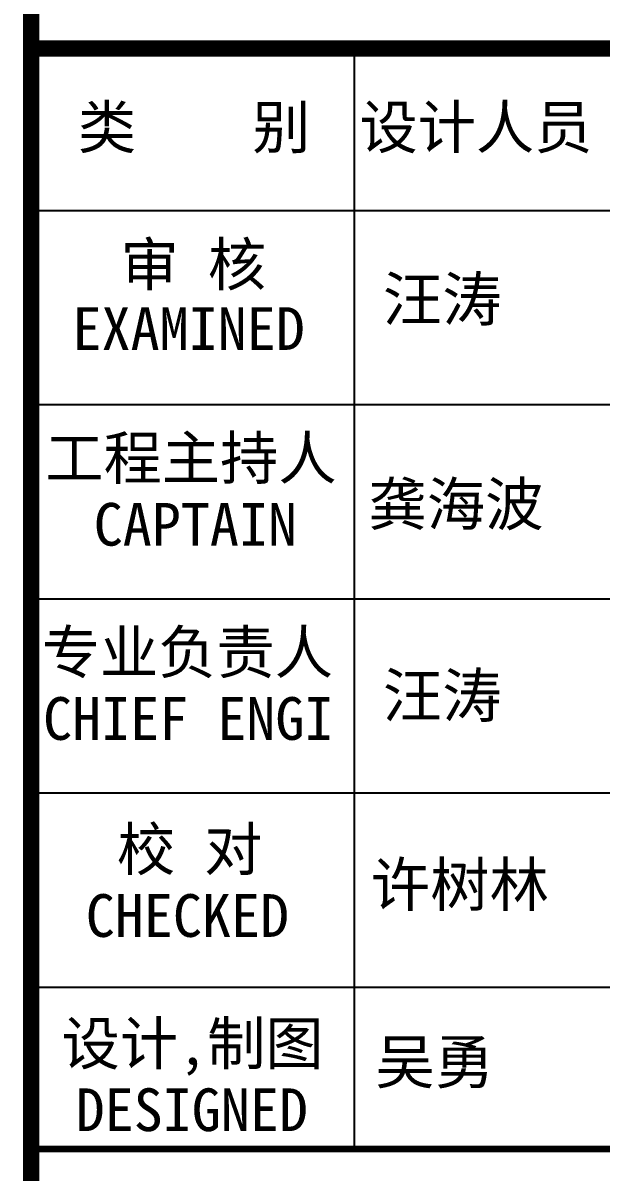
# Model space of a CAD drawing. Extents: x 1036631 to 1215829, y 649019 to 896649.
# Drawn here: x 1208999 to 1212488, y 808891 to 815821 of the extents above; entities that cross this region are included whole.
import ezdxf

# ---------------------------------------------------------------- set-up
doc = ezdxf.new("R2010")
doc.units = 0
doc.header["$LTSCALE"] = 1000
doc.header["$MEASUREMENT"] = 0
for name, color, linetype in [('0-签名', 2, 'Continuous'), ('图框', 7, 'Continuous'), ('签名', 7, 'Continuous')]:
    doc.layers.add(name, color=color, linetype=linetype)
doc.styles.add('STYLE-黑体', font='simhei.ttf')

msp = doc.modelspace()

# ---------------------------------------------------------------- linework, layer by layer
at = {"layer": '图框', "color": 4}
msp.add_line((1209049.1, 824418.7), (1209049.1, 784418.7), dxfattribs=at)
at = {"layer": '图框', "color": 0}
for p, q in [((1209049.1, 814691.2), (1214727.1, 814691.2)), ((1209049.1, 814691.2), (1214727.1, 814691.2)), ((1209049.1, 813519.9), (1214727.1, 813519.9)), ((1209049.1, 812348.6), (1214727.1, 812348.6)), ((1209049.1, 811177.3), (1214727.1, 811177.3)), ((1209049.1, 810006), (1214727.1, 810006)), ((1209049.1, 809029.9), (1214727.1, 809029.9))]:
    msp.add_line(p, q, dxfattribs=at)
at = {"layer": '图框', "color": 4, "const_width": 98.6}
msp.add_lwpolyline([(1209049.1, 824418.7), (1209049.1, 784418.7)], dxfattribs=at)
msp.add_lwpolyline([(1209049.1, 824418.7), (1214749.1, 824418.7), (1214749.1, 784418.7), (1209049.1, 784418.7)], close=True, dxfattribs=at)
at = {"layer": '图框', "color": 0}
for points, const_width in [([(1209049.1, 815667.3), (1214727.2, 815667.3)], 99.6), ([(1209049.1, 815667.3), (1214727.2, 815667.3)], 99.6), ([(1209049.1, 815667.3), (1214727.2, 815667.3)], 99.6), ([(1209049.1, 815667.3), (1214727.2, 815667.3)], 99.6), ([(1209049.1, 815667.3), (1214727.2, 815667.3)], 40.3), ([(1209049.1, 809029.9), (1214727.1, 809029.9)], 39.5)]:
    msp.add_lwpolyline(points, dxfattribs=dict(at, const_width=const_width))
for points in [[(1211001.2, 814691.2), (1211001.2, 815667.3)], [(1211001.2, 809029.9), (1211001.2, 814691.2)]]:
    msp.add_lwpolyline(points, dxfattribs=at)

# ---------------------------------------------------------------- texts
at = {"layer": '0-签名', "color": 4, "style": 'STYLE-黑体'}
msp.add_text('吴勇', height=262.94, dxfattribs=at).set_placement((1211126.3, 809424.6))
at = {"layer": '图框', "color": 0, "style": 'STYLE-黑体'}
for s, p in [('类    别 ', (1209330.6, 815064.4)), ('设计人员', (1211030.3, 815064.4)), ('审 核', (1209588.1, 814236.6)), ('EXAMINED ', (1209298.3, 813849.6)), ('工程主持人', (1209134.7, 813069.2)), ('CAPTAIN', (1209426.2, 812669)), ('专业负责人', (1209112.8, 811897.9)), ('CHIEF ENGI', (1209120.4, 811497.7)), ('校 对', (1209566.2, 810709.5)), ('CHECKED  ', (1209378.2, 810309.3)), ('设计,制图', (1209232.7, 809538.2)), ('DESIGNED ', (1209317, 809138))]:
    msp.add_text(s, height=257.69, dxfattribs=at).set_placement(p)
at = {"layer": '图框', "color": 4, "style": 'STYLE-黑体'}
for s, p in [('汪涛', (1211171.4, 814024.8)), ('汪涛', (1211171.4, 811634.4)), ('许树林', (1211098.3, 810493.3))]:
    msp.add_text(s, height=262.94, dxfattribs=at).set_placement(p)
at = {"layer": '签名', "color": 4, "style": 'STYLE-黑体'}
msp.add_text('龚海波', height=258.21, dxfattribs=at).set_placement((1211084.4, 812790.3))

doc.saveas('drawing.dxf')
